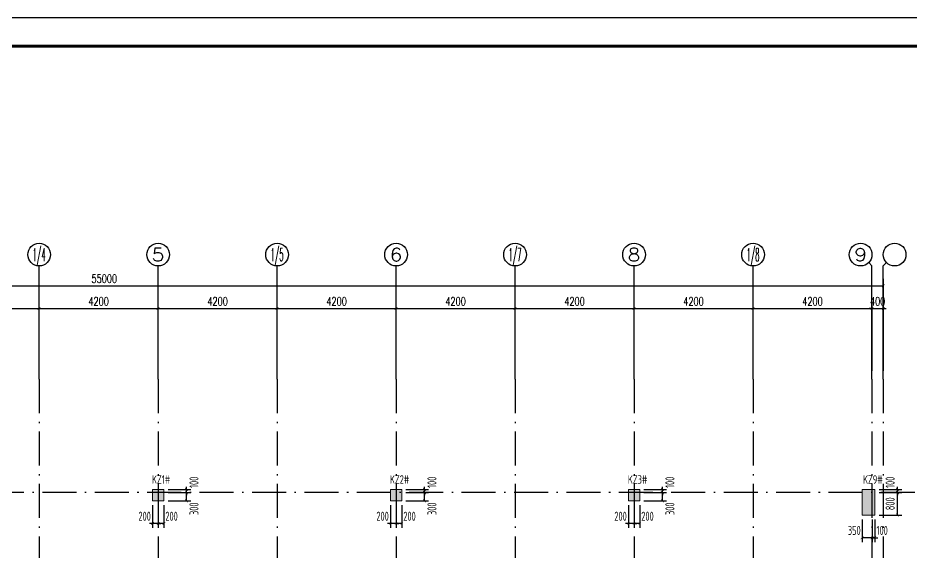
# Model space of a CAD drawing. Extents: x 169490 to 7584583, y -2399407 to 1374371.
# Drawn here: x 1527880 to 1559412, y 836321 to 855191 of the extents above; entities that cross this region are included whole.
import ezdxf
from ezdxf.enums import TextEntityAlignment as Align

# ---------------------------------------------------------------- set-up
doc = ezdxf.new("R2010")
doc.units = 0
doc.header["$LTSCALE"] = 100
doc.linetypes.add('D3轴线点划线', pattern=[18.5, 12, -3, 0.5, -3])
doc.layers.get('0').update_dxf_attribs({"linetype": 'CONTINUOUS'})
doc.layers.get('DEFPOINTS').update_dxf_attribs({"linetype": 'CONTINUOUS'})
for name, color, linetype in [('AXIS', 3, 'CONTINUOUS'), ('AXIS_TEXT', 4, 'CONTINUOUS'), ('C-AXIS(轴号)', 3, 'CONTINUOUS'), ('C-AXIS-T(字)', 7, 'CONTINUOUS'), ('C-DOTE', 8, 'D3轴线点划线'), ('S-COLU-DIM', 151, 'CONTINUOUS'), ('S-COLU-HATCH', 251, 'CONTINUOUS'), ('S-COLU-TEXT', 7, 'CONTINUOUS'), ('图框', 140, 'CONTINUOUS')]:
    doc.layers.add(name, color=color, linetype=linetype)
doc.layers.add('S-COLU-LINE1', color=6, linetype='CONTINUOUS', lineweight=18)
doc.layers.add('砼柱', color=2, linetype='CONTINUOUS', lineweight=35)
doc.styles.add('_TCH_AXIS', font='COMPLEX', dxfattribs={"bigfont": 'GBCBIG'})
doc.styles.add('_TCH_DIM_T3', font='SIMPLEX.shx', dxfattribs={"width": 0.705882, "bigfont": 'GBCBIG.shx'})
doc.styles.add('COMPLEX', font='COMPLEX')
doc.styles.add('TSSD_Dimension', font='Tssdeng.shx', dxfattribs={"width": 0.7, "bigfont": 'tssdchn.shx'})
doc.dimstyles.new('_TCH_ARCH&&100', dxfattribs={"dimtxt": 297.5, "dimasz": 100, "dimexe": 250, "dimexo": 300, "dimgap": 100, "dimtad": 1, "dimdec": 0, "dimzin": 0, "dimdsep": 46, "dimtxsty": '_TCH_DIM_T3', "dimblk": 'ARCHTICK', "dimcen": 0.09, "dimclrt": 7, "dimazin": 2, "dimtfac": 1, "dimtdec": 0, "dimtix": 1, "dimtmove": 2, "dimatfit": 3, "dimfxl": 1, "dimtolj": 1, "dimtzin": 0, "dimarcsym": 0})
doc.dimstyles.new('TSSD_100_100$0', dxfattribs={"dimtxt": 320, "dimasz": 100, "dimexe": 150, "dimexo": 150, "dimgap": 100, "dimtad": 1, "dimdec": 0, "dimzin": 0, "dimdsep": 46, "dimtxsty": 'TSSD_Dimension', "dimblk": 'ARCHTICK', "dimcen": 0, "dimclrt": 7, "dimadec": 1, "dimazin": 0, "dimtfac": 1, "dimtdec": 0, "dimtix": 1, "dimtmove": 2, "dimatfit": 3, "dimldrblk": '_TSDBK', "dimfxl": 1, "dimtolj": 1, "dimtzin": 0, "dimarcsym": 0})

# ---------------------------------------------------------------- blocks, each defined once
blk = doc.blocks.new('_ARCHTICK')
at = {"const_width": 0.15}
blk.add_lwpolyline([(-0.5, -0.5), (0.5, 0.5)], dxfattribs=at)
blk = doc.blocks.new('*D1842')
at = {"layer": 'AXIS', "color": 0, "lineweight": -2, "transparency": 16777216}
for p, q in [((1503431, 842729), (1503431, 845979)), ((1503431, 845729), (1558431, 845729)), ((1558431, 842729), (1558431, 845979))]:
    blk.add_line(p, q, dxfattribs=at)
at = {"layer": 'DEFPOINTS', "color": 0, "transparency": 16777216}
for p in [(1558431, 845729), (1503431, 842429), (1558431, 842429)]:
    blk.add_point(p, dxfattribs=at)
at = {"layer": 'AXIS', "color": 0, "lineweight": -2, "transparency": 16777216, "xscale": 100, "yscale": 100, "zscale": 100, "rotation": 180}
blk.add_blockref('_ARCHTICK', (1503431, 845729), dxfattribs=at)
at = {"layer": 'AXIS', "color": 0, "lineweight": -2, "transparency": 16777216, "xscale": 100, "yscale": 100, "zscale": 100}
blk.add_blockref('_ARCHTICK', (1558431, 845729), dxfattribs=at)
at = {"layer": 'AXIS', "color": 7, "transparency": 16777216, "insert": (1530931, 845978), "char_height": 297.5, "attachment_point": 5, "style": '_TCH_DIM_T3'}
blk.add_mtext('\\A1;55000', dxfattribs=at)
blk = doc.blocks.new('*D1843')
at = {"layer": 'AXIS', "color": 0, "lineweight": -2, "transparency": 16777216}
for p, q in [((1558031, 842729), (1558031, 845179)), ((1558431, 842729), (1558431, 845179)), ((1558031, 844929), (1557931, 844929)), ((1558031, 844929), (1558431, 844929)), ((1558431, 844929), (1558531, 844929))]:
    blk.add_line(p, q, dxfattribs=at)
at = {"layer": 'DEFPOINTS', "color": 0, "transparency": 16777216}
for p in [(1558431, 844929), (1558031, 842429), (1558431, 842429)]:
    blk.add_point(p, dxfattribs=at)
at = {"layer": 'AXIS', "color": 0, "lineweight": -2, "transparency": 16777216, "xscale": 100, "yscale": 100, "zscale": 100}
blk.add_blockref('_ARCHTICK', (1558031, 844929), dxfattribs=at)
at = {"layer": 'AXIS', "color": 0, "lineweight": -2, "transparency": 16777216, "xscale": 100, "yscale": 100, "zscale": 100, "rotation": 180}
blk.add_blockref('_ARCHTICK', (1558431, 844929), dxfattribs=at)
at = {"layer": 'AXIS', "color": 7, "transparency": 16777216, "insert": (1558231, 845178), "char_height": 297.5, "attachment_point": 5, "style": '_TCH_DIM_T3'}
blk.add_mtext('\\A1;400', dxfattribs=at)
blk = doc.blocks.new('*D1844')
at = {"layer": 'AXIS', "color": 0, "lineweight": -2, "transparency": 16777216}
for p, q in [((1553831, 842729), (1553831, 845179)), ((1558031, 842729), (1558031, 845179)), ((1553831, 844929), (1558031, 844929))]:
    blk.add_line(p, q, dxfattribs=at)
at = {"layer": 'DEFPOINTS', "color": 0, "transparency": 16777216}
for p in [(1558031, 844929), (1553831, 842429), (1558031, 842429)]:
    blk.add_point(p, dxfattribs=at)
at = {"layer": 'AXIS', "color": 0, "lineweight": -2, "transparency": 16777216, "xscale": 100, "yscale": 100, "zscale": 100, "rotation": 180}
blk.add_blockref('_ARCHTICK', (1553831, 844929), dxfattribs=at)
at = {"layer": 'AXIS', "color": 0, "lineweight": -2, "transparency": 16777216, "xscale": 100, "yscale": 100, "zscale": 100}
blk.add_blockref('_ARCHTICK', (1558031, 844929), dxfattribs=at)
at = {"layer": 'AXIS', "color": 7, "transparency": 16777216, "insert": (1555931, 845178), "char_height": 297.5, "attachment_point": 5, "style": '_TCH_DIM_T3'}
blk.add_mtext('\\A1;4200', dxfattribs=at)
blk = doc.blocks.new('*D1845')
at = {"layer": 'AXIS', "color": 0, "lineweight": -2, "transparency": 16777216}
for p, q in [((1549631, 842729), (1549631, 845179)), ((1553831, 842729), (1553831, 845179)), ((1549631, 844929), (1553831, 844929))]:
    blk.add_line(p, q, dxfattribs=at)
at = {"layer": 'DEFPOINTS', "color": 0, "transparency": 16777216}
for p in [(1553831, 844929), (1549631, 842429), (1553831, 842429)]:
    blk.add_point(p, dxfattribs=at)
at = {"layer": 'AXIS', "color": 0, "lineweight": -2, "transparency": 16777216, "xscale": 100, "yscale": 100, "zscale": 100, "rotation": 180}
blk.add_blockref('_ARCHTICK', (1549631, 844929), dxfattribs=at)
at = {"layer": 'AXIS', "color": 0, "lineweight": -2, "transparency": 16777216, "xscale": 100, "yscale": 100, "zscale": 100}
blk.add_blockref('_ARCHTICK', (1553831, 844929), dxfattribs=at)
at = {"layer": 'AXIS', "color": 7, "transparency": 16777216, "insert": (1551731, 845178), "char_height": 297.5, "attachment_point": 5, "style": '_TCH_DIM_T3'}
blk.add_mtext('\\A1;4200', dxfattribs=at)
blk = doc.blocks.new('*D1846')
at = {"layer": 'AXIS', "color": 0, "lineweight": -2, "transparency": 16777216}
for p, q in [((1545431, 842729), (1545431, 845179)), ((1549631, 842729), (1549631, 845179)), ((1545431, 844929), (1549631, 844929))]:
    blk.add_line(p, q, dxfattribs=at)
at = {"layer": 'DEFPOINTS', "color": 0, "transparency": 16777216}
for p in [(1549631, 844929), (1545431, 842429), (1549631, 842429)]:
    blk.add_point(p, dxfattribs=at)
at = {"layer": 'AXIS', "color": 0, "lineweight": -2, "transparency": 16777216, "xscale": 100, "yscale": 100, "zscale": 100, "rotation": 180}
blk.add_blockref('_ARCHTICK', (1545431, 844929), dxfattribs=at)
at = {"layer": 'AXIS', "color": 0, "lineweight": -2, "transparency": 16777216, "xscale": 100, "yscale": 100, "zscale": 100}
blk.add_blockref('_ARCHTICK', (1549631, 844929), dxfattribs=at)
at = {"layer": 'AXIS', "color": 7, "transparency": 16777216, "insert": (1547531, 845178), "char_height": 297.5, "attachment_point": 5, "style": '_TCH_DIM_T3'}
blk.add_mtext('\\A1;4200', dxfattribs=at)
blk = doc.blocks.new('*D1847')
at = {"layer": 'AXIS', "color": 0, "lineweight": -2, "transparency": 16777216}
for p, q in [((1541231, 842729), (1541231, 845179)), ((1545431, 842729), (1545431, 845179)), ((1541231, 844929), (1545431, 844929))]:
    blk.add_line(p, q, dxfattribs=at)
at = {"layer": 'DEFPOINTS', "color": 0, "transparency": 16777216}
for p in [(1545431, 844929), (1541231, 842429), (1545431, 842429)]:
    blk.add_point(p, dxfattribs=at)
at = {"layer": 'AXIS', "color": 0, "lineweight": -2, "transparency": 16777216, "xscale": 100, "yscale": 100, "zscale": 100, "rotation": 180}
blk.add_blockref('_ARCHTICK', (1541231, 844929), dxfattribs=at)
at = {"layer": 'AXIS', "color": 0, "lineweight": -2, "transparency": 16777216, "xscale": 100, "yscale": 100, "zscale": 100}
blk.add_blockref('_ARCHTICK', (1545431, 844929), dxfattribs=at)
at = {"layer": 'AXIS', "color": 7, "transparency": 16777216, "insert": (1543331, 845178), "char_height": 297.5, "attachment_point": 5, "style": '_TCH_DIM_T3'}
blk.add_mtext('\\A1;4200', dxfattribs=at)
blk = doc.blocks.new('*D1848')
at = {"layer": 'AXIS', "color": 0, "lineweight": -2, "transparency": 16777216}
for p, q in [((1537031, 842729), (1537031, 845179)), ((1541231, 842729), (1541231, 845179)), ((1537031, 844929), (1541231, 844929))]:
    blk.add_line(p, q, dxfattribs=at)
at = {"layer": 'DEFPOINTS', "color": 0, "transparency": 16777216}
for p in [(1541231, 844929), (1537031, 842429), (1541231, 842429)]:
    blk.add_point(p, dxfattribs=at)
at = {"layer": 'AXIS', "color": 0, "lineweight": -2, "transparency": 16777216, "xscale": 100, "yscale": 100, "zscale": 100, "rotation": 180}
blk.add_blockref('_ARCHTICK', (1537031, 844929), dxfattribs=at)
at = {"layer": 'AXIS', "color": 0, "lineweight": -2, "transparency": 16777216, "xscale": 100, "yscale": 100, "zscale": 100}
blk.add_blockref('_ARCHTICK', (1541231, 844929), dxfattribs=at)
at = {"layer": 'AXIS', "color": 7, "transparency": 16777216, "insert": (1539131, 845178), "char_height": 297.5, "attachment_point": 5, "style": '_TCH_DIM_T3'}
blk.add_mtext('\\A1;4200', dxfattribs=at)
blk = doc.blocks.new('*D1849')
at = {"layer": 'AXIS', "color": 0, "lineweight": -2, "transparency": 16777216}
for p, q in [((1532831, 842729), (1532831, 845179)), ((1537031, 842729), (1537031, 845179)), ((1532831, 844929), (1537031, 844929))]:
    blk.add_line(p, q, dxfattribs=at)
at = {"layer": 'DEFPOINTS', "color": 0, "transparency": 16777216}
for p in [(1537031, 844929), (1532831, 842429), (1537031, 842429)]:
    blk.add_point(p, dxfattribs=at)
at = {"layer": 'AXIS', "color": 0, "lineweight": -2, "transparency": 16777216, "xscale": 100, "yscale": 100, "zscale": 100, "rotation": 180}
blk.add_blockref('_ARCHTICK', (1532831, 844929), dxfattribs=at)
at = {"layer": 'AXIS', "color": 0, "lineweight": -2, "transparency": 16777216, "xscale": 100, "yscale": 100, "zscale": 100}
blk.add_blockref('_ARCHTICK', (1537031, 844929), dxfattribs=at)
at = {"layer": 'AXIS', "color": 7, "transparency": 16777216, "insert": (1534931, 845178), "char_height": 297.5, "attachment_point": 5, "style": '_TCH_DIM_T3'}
blk.add_mtext('\\A1;4200', dxfattribs=at)
blk = doc.blocks.new('*D1850')
at = {"layer": 'AXIS', "color": 0, "lineweight": -2, "transparency": 16777216}
for p, q in [((1528631, 842729), (1528631, 845179)), ((1532831, 842729), (1532831, 845179)), ((1528631, 844929), (1532831, 844929))]:
    blk.add_line(p, q, dxfattribs=at)
at = {"layer": 'DEFPOINTS', "color": 0, "transparency": 16777216}
for p in [(1532831, 844929), (1528631, 842429), (1532831, 842429)]:
    blk.add_point(p, dxfattribs=at)
at = {"layer": 'AXIS', "color": 0, "lineweight": -2, "transparency": 16777216, "xscale": 100, "yscale": 100, "zscale": 100, "rotation": 180}
blk.add_blockref('_ARCHTICK', (1528631, 844929), dxfattribs=at)
at = {"layer": 'AXIS', "color": 0, "lineweight": -2, "transparency": 16777216, "xscale": 100, "yscale": 100, "zscale": 100}
blk.add_blockref('_ARCHTICK', (1532831, 844929), dxfattribs=at)
at = {"layer": 'AXIS', "color": 7, "transparency": 16777216, "insert": (1530731, 845178), "char_height": 297.5, "attachment_point": 5, "style": '_TCH_DIM_T3'}
blk.add_mtext('\\A1;4200', dxfattribs=at)
blk = doc.blocks.new('*D1851')
at = {"layer": 'AXIS', "color": 0, "lineweight": -2, "transparency": 16777216}
for p, q in [((1524431, 842729), (1524431, 845179)), ((1528631, 842729), (1528631, 845179)), ((1524431, 844929), (1528631, 844929))]:
    blk.add_line(p, q, dxfattribs=at)
at = {"layer": 'DEFPOINTS', "color": 0, "transparency": 16777216}
for p in [(1528631, 844929), (1524431, 842429), (1528631, 842429)]:
    blk.add_point(p, dxfattribs=at)
at = {"layer": 'AXIS', "color": 0, "lineweight": -2, "transparency": 16777216, "xscale": 100, "yscale": 100, "zscale": 100, "rotation": 180}
blk.add_blockref('_ARCHTICK', (1524431, 844929), dxfattribs=at)
at = {"layer": 'AXIS', "color": 0, "lineweight": -2, "transparency": 16777216, "xscale": 100, "yscale": 100, "zscale": 100}
blk.add_blockref('_ARCHTICK', (1528631, 844929), dxfattribs=at)
at = {"layer": 'AXIS', "color": 7, "transparency": 16777216, "insert": (1526531, 845178), "char_height": 297.5, "attachment_point": 5, "style": '_TCH_DIM_T3'}
blk.add_mtext('\\A1;4200', dxfattribs=at)
blk = doc.blocks.new('_AXISO')
blk.add_circle((0, 0), 0.5)
at = {"layer": 'AXIS_TEXT', "style": 'COMPLEX', "width": 1.041667}
blk.add_attdef('A', text='', height=0.56, dxfattribs=at).set_placement((-0.25, -0.28), (0.25, -0.28), align=Align.FIT)
blk = doc.blocks.new('*D1940')
at = {"layer": 'DEFPOINTS', "color": 0, "ltscale": 10, "transparency": 16777216}
for p in [(1558031, 837629), (1558131, 837629), (1558031, 836829)]:
    blk.add_point(p, dxfattribs=at)
at = {"layer": 'S-COLU-DIM', "color": 0, "lineweight": -2, "ltscale": 10, "transparency": 16777216}
for p, q in [((1558031, 837479), (1558031, 836679)), ((1558131, 837479), (1558131, 836679)), ((1558031, 836829), (1557931, 836829)), ((1558131, 836829), (1558031, 836829)), ((1558131, 836829), (1558231, 836829))]:
    blk.add_line(p, q, dxfattribs=at)
at = {"layer": 'S-COLU-DIM', "color": 0, "lineweight": -2, "ltscale": 10, "transparency": 16777216, "xscale": 100, "yscale": 100, "zscale": 100}
blk.add_blockref('_ARCHTICK', (1558031, 836829), dxfattribs=at)
at = {"layer": 'S-COLU-DIM', "color": 0, "lineweight": -2, "ltscale": 10, "transparency": 16777216, "xscale": 100, "yscale": 100, "zscale": 100, "rotation": 180}
blk.add_blockref('_ARCHTICK', (1558131, 836829), dxfattribs=at)
at = {"layer": 'S-COLU-DIM', "color": 7, "ltscale": 10, "transparency": 16777216, "insert": (1558389, 837089), "char_height": 320, "attachment_point": 5, "style": 'TSSD_Dimension'}
blk.add_mtext('\\A1;100', dxfattribs=at)
blk = doc.blocks.new('_TSDBK')
blk.add_line((-1, 0), (0, 0))
at = {"const_width": 0.5}
blk.add_lwpolyline([(-0.7, -0.7), (0.7, 0.7)], dxfattribs=at)
blk = doc.blocks.new('*D1941')
at = {"layer": 'DEFPOINTS', "color": 0, "ltscale": 10, "transparency": 16777216}
for p in [(1557681, 837629), (1558031, 837629), (1557681, 836829)]:
    blk.add_point(p, dxfattribs=at)
at = {"layer": 'S-COLU-DIM', "color": 0, "lineweight": -2, "ltscale": 10, "transparency": 16777216}
for p, q in [((1557681, 837479), (1557681, 836679)), ((1558031, 837479), (1558031, 836679)), ((1558031, 836829), (1557681, 836829))]:
    blk.add_line(p, q, dxfattribs=at)
at = {"layer": 'S-COLU-DIM', "color": 0, "lineweight": -2, "ltscale": 10, "transparency": 16777216, "xscale": 100, "yscale": 100, "zscale": 100, "rotation": 180}
blk.add_blockref('_ARCHTICK', (1557681, 836829), dxfattribs=at)
at = {"layer": 'S-COLU-DIM', "color": 0, "lineweight": -2, "ltscale": 10, "transparency": 16777216, "xscale": 100, "yscale": 100, "zscale": 100}
blk.add_blockref('_ARCHTICK', (1558031, 836829), dxfattribs=at)
at = {"layer": 'S-COLU-DIM', "color": 7, "ltscale": 10, "transparency": 16777216, "insert": (1557405, 837089), "char_height": 320, "attachment_point": 5, "style": 'TSSD_Dimension'}
blk.add_mtext('\\A1;350', dxfattribs=at)
blk = doc.blocks.new('*D1943')
at = {"layer": 'DEFPOINTS', "color": 0, "ltscale": 10, "transparency": 16777216}
for p in [(1558131, 838529), (1558931, 838529), (1558131, 838429)]:
    blk.add_point(p, dxfattribs=at)
at = {"layer": 'S-COLU-DIM', "color": 0, "lineweight": -2, "ltscale": 10, "transparency": 16777216}
for p, q in [((1558281, 838529), (1559081, 838529)), ((1558931, 838529), (1558931, 838629)), ((1558931, 838429), (1558931, 838529)), ((1558281, 838429), (1559081, 838429)), ((1558931, 838429), (1558931, 838329))]:
    blk.add_line(p, q, dxfattribs=at)
at = {"layer": 'S-COLU-DIM', "color": 0, "lineweight": -2, "ltscale": 10, "transparency": 16777216, "xscale": 100, "yscale": 100, "zscale": 100}
for p, rotation in [((1558931, 838529), 270), ((1558931, 838429), 90)]:
    blk.add_blockref('_ARCHTICK', p, dxfattribs=dict(at, rotation=rotation))
at = {"layer": 'S-COLU-DIM', "color": 7, "ltscale": 10, "transparency": 16777216, "insert": (1558671, 838787), "char_height": 320, "attachment_point": 5, "rotation": 90, "style": 'TSSD_Dimension'}
blk.add_mtext('\\A1;100', dxfattribs=at)
blk = doc.blocks.new('*D1944')
at = {"layer": 'DEFPOINTS', "color": 0, "ltscale": 10, "transparency": 16777216}
for p in [(1549631, 838129), (1549831, 838129), (1549631, 837329)]:
    blk.add_point(p, dxfattribs=at)
at = {"layer": 'S-COLU-DIM', "color": 0, "lineweight": -2, "ltscale": 10, "transparency": 16777216}
for p, q in [((1549631, 837979), (1549631, 837179)), ((1549831, 837979), (1549831, 837179)), ((1549831, 837329), (1549631, 837329))]:
    blk.add_line(p, q, dxfattribs=at)
at = {"layer": 'S-COLU-DIM', "color": 0, "lineweight": -2, "ltscale": 10, "transparency": 16777216, "xscale": 100, "yscale": 100, "zscale": 100, "rotation": 180}
blk.add_blockref('_ARCHTICK', (1549631, 837329), dxfattribs=at)
at = {"layer": 'S-COLU-DIM', "color": 0, "lineweight": -2, "ltscale": 10, "transparency": 16777216, "xscale": 100, "yscale": 100, "zscale": 100}
blk.add_blockref('_ARCHTICK', (1549831, 837329), dxfattribs=at)
at = {"layer": 'S-COLU-DIM', "color": 7, "ltscale": 10, "transparency": 16777216, "insert": (1550106, 837589), "char_height": 320, "attachment_point": 5, "style": 'TSSD_Dimension'}
blk.add_mtext('\\A1;200', dxfattribs=at)
blk = doc.blocks.new('*D1945')
at = {"layer": 'DEFPOINTS', "color": 0, "ltscale": 10, "transparency": 16777216}
for p in [(1549431, 838129), (1549631, 838129), (1549431, 837329)]:
    blk.add_point(p, dxfattribs=at)
at = {"layer": 'S-COLU-DIM', "color": 0, "lineweight": -2, "ltscale": 10, "transparency": 16777216}
for p, q in [((1549431, 837979), (1549431, 837179)), ((1549631, 837979), (1549631, 837179)), ((1549431, 837329), (1549331, 837329)), ((1549631, 837329), (1549431, 837329)), ((1549631, 837329), (1549731, 837329))]:
    blk.add_line(p, q, dxfattribs=at)
at = {"layer": 'S-COLU-DIM', "color": 0, "lineweight": -2, "ltscale": 10, "transparency": 16777216, "xscale": 100, "yscale": 100, "zscale": 100}
blk.add_blockref('_ARCHTICK', (1549431, 837329), dxfattribs=at)
at = {"layer": 'S-COLU-DIM', "color": 0, "lineweight": -2, "ltscale": 10, "transparency": 16777216, "xscale": 100, "yscale": 100, "zscale": 100, "rotation": 180}
blk.add_blockref('_ARCHTICK', (1549631, 837329), dxfattribs=at)
at = {"layer": 'S-COLU-DIM', "color": 7, "ltscale": 10, "transparency": 16777216, "insert": (1549155, 837589), "char_height": 320, "attachment_point": 5, "style": 'TSSD_Dimension'}
blk.add_mtext('\\A1;200', dxfattribs=at)
blk = doc.blocks.new('*D1946')
at = {"layer": 'DEFPOINTS', "color": 0, "ltscale": 10, "transparency": 16777216}
for p in [(1549831, 838429), (1550631, 838429), (1549831, 838129)]:
    blk.add_point(p, dxfattribs=at)
at = {"layer": 'S-COLU-DIM', "color": 0, "lineweight": -2, "ltscale": 10, "transparency": 16777216}
for p, q in [((1549981, 838429), (1550781, 838429)), ((1550631, 838129), (1550631, 838429)), ((1549981, 838129), (1550781, 838129))]:
    blk.add_line(p, q, dxfattribs=at)
at = {"layer": 'S-COLU-DIM', "color": 0, "lineweight": -2, "ltscale": 10, "transparency": 16777216, "xscale": 100, "yscale": 100, "zscale": 100}
for p, rotation in [((1550631, 838429), 90), ((1550631, 838129), 270)]:
    blk.add_blockref('_ARCHTICK', p, dxfattribs=dict(at, rotation=rotation))
at = {"layer": 'S-COLU-DIM', "color": 7, "ltscale": 10, "transparency": 16777216, "insert": (1550897, 837854), "char_height": 320, "attachment_point": 5, "rotation": 90, "style": 'TSSD_Dimension'}
blk.add_mtext('\\A1;300', dxfattribs=at)
blk = doc.blocks.new('*D1947')
at = {"layer": 'DEFPOINTS', "color": 0, "ltscale": 10, "transparency": 16777216}
for p in [(1549831, 838529), (1550631, 838529), (1549831, 838429)]:
    blk.add_point(p, dxfattribs=at)
at = {"layer": 'S-COLU-DIM', "color": 0, "lineweight": -2, "ltscale": 10, "transparency": 16777216}
for p, q in [((1549981, 838529), (1550781, 838529)), ((1550631, 838529), (1550631, 838629)), ((1550631, 838429), (1550631, 838529)), ((1549981, 838429), (1550781, 838429)), ((1550631, 838429), (1550631, 838329))]:
    blk.add_line(p, q, dxfattribs=at)
at = {"layer": 'S-COLU-DIM', "color": 0, "lineweight": -2, "ltscale": 10, "transparency": 16777216, "xscale": 100, "yscale": 100, "zscale": 100}
for p, rotation in [((1550631, 838529), 270), ((1550631, 838429), 90)]:
    blk.add_blockref('_ARCHTICK', p, dxfattribs=dict(at, rotation=rotation))
at = {"layer": 'S-COLU-DIM', "color": 7, "ltscale": 10, "transparency": 16777216, "insert": (1550897, 838787), "char_height": 320, "attachment_point": 5, "rotation": 90, "style": 'TSSD_Dimension'}
blk.add_mtext('\\A1;100', dxfattribs=at)
blk = doc.blocks.new('*D1948')
at = {"layer": 'DEFPOINTS', "color": 0, "ltscale": 10, "transparency": 16777216}
for p in [(1541231, 838129), (1541431, 838129), (1541231, 837329)]:
    blk.add_point(p, dxfattribs=at)
at = {"layer": 'S-COLU-DIM', "color": 0, "lineweight": -2, "ltscale": 10, "transparency": 16777216}
for p, q in [((1541231, 837979), (1541231, 837179)), ((1541431, 837979), (1541431, 837179)), ((1541431, 837329), (1541231, 837329))]:
    blk.add_line(p, q, dxfattribs=at)
at = {"layer": 'S-COLU-DIM', "color": 0, "lineweight": -2, "ltscale": 10, "transparency": 16777216, "xscale": 100, "yscale": 100, "zscale": 100, "rotation": 180}
blk.add_blockref('_ARCHTICK', (1541231, 837329), dxfattribs=at)
at = {"layer": 'S-COLU-DIM', "color": 0, "lineweight": -2, "ltscale": 10, "transparency": 16777216, "xscale": 100, "yscale": 100, "zscale": 100}
blk.add_blockref('_ARCHTICK', (1541431, 837329), dxfattribs=at)
at = {"layer": 'S-COLU-DIM', "color": 7, "ltscale": 10, "transparency": 16777216, "insert": (1541706, 837589), "char_height": 320, "attachment_point": 5, "style": 'TSSD_Dimension'}
blk.add_mtext('\\A1;200', dxfattribs=at)
blk = doc.blocks.new('*D1949')
at = {"layer": 'DEFPOINTS', "color": 0, "ltscale": 10, "transparency": 16777216}
for p in [(1541031, 838129), (1541231, 838129), (1541031, 837329)]:
    blk.add_point(p, dxfattribs=at)
at = {"layer": 'S-COLU-DIM', "color": 0, "lineweight": -2, "ltscale": 10, "transparency": 16777216}
for p, q in [((1541031, 837979), (1541031, 837179)), ((1541231, 837979), (1541231, 837179)), ((1541031, 837329), (1540931, 837329)), ((1541231, 837329), (1541031, 837329)), ((1541231, 837329), (1541331, 837329))]:
    blk.add_line(p, q, dxfattribs=at)
at = {"layer": 'S-COLU-DIM', "color": 0, "lineweight": -2, "ltscale": 10, "transparency": 16777216, "xscale": 100, "yscale": 100, "zscale": 100}
blk.add_blockref('_ARCHTICK', (1541031, 837329), dxfattribs=at)
at = {"layer": 'S-COLU-DIM', "color": 0, "lineweight": -2, "ltscale": 10, "transparency": 16777216, "xscale": 100, "yscale": 100, "zscale": 100, "rotation": 180}
blk.add_blockref('_ARCHTICK', (1541231, 837329), dxfattribs=at)
at = {"layer": 'S-COLU-DIM', "color": 7, "ltscale": 10, "transparency": 16777216, "insert": (1540755, 837589), "char_height": 320, "attachment_point": 5, "style": 'TSSD_Dimension'}
blk.add_mtext('\\A1;200', dxfattribs=at)
blk = doc.blocks.new('*D1950')
at = {"layer": 'DEFPOINTS', "color": 0, "ltscale": 10, "transparency": 16777216}
for p in [(1541431, 838429), (1542231, 838429), (1541431, 838129)]:
    blk.add_point(p, dxfattribs=at)
at = {"layer": 'S-COLU-DIM', "color": 0, "lineweight": -2, "ltscale": 10, "transparency": 16777216}
for p, q in [((1541581, 838429), (1542381, 838429)), ((1542231, 838129), (1542231, 838429)), ((1541581, 838129), (1542381, 838129))]:
    blk.add_line(p, q, dxfattribs=at)
at = {"layer": 'S-COLU-DIM', "color": 0, "lineweight": -2, "ltscale": 10, "transparency": 16777216, "xscale": 100, "yscale": 100, "zscale": 100}
for p, rotation in [((1542231, 838429), 90), ((1542231, 838129), 270)]:
    blk.add_blockref('_ARCHTICK', p, dxfattribs=dict(at, rotation=rotation))
at = {"layer": 'S-COLU-DIM', "color": 7, "ltscale": 10, "transparency": 16777216, "insert": (1542497, 837854), "char_height": 320, "attachment_point": 5, "rotation": 90, "style": 'TSSD_Dimension'}
blk.add_mtext('\\A1;300', dxfattribs=at)
blk = doc.blocks.new('*D1951')
at = {"layer": 'DEFPOINTS', "color": 0, "ltscale": 10, "transparency": 16777216}
for p in [(1541431, 838529), (1542231, 838529), (1541431, 838429)]:
    blk.add_point(p, dxfattribs=at)
at = {"layer": 'S-COLU-DIM', "color": 0, "lineweight": -2, "ltscale": 10, "transparency": 16777216}
for p, q in [((1541581, 838529), (1542381, 838529)), ((1542231, 838529), (1542231, 838629)), ((1542231, 838429), (1542231, 838529)), ((1541581, 838429), (1542381, 838429)), ((1542231, 838429), (1542231, 838329))]:
    blk.add_line(p, q, dxfattribs=at)
at = {"layer": 'S-COLU-DIM', "color": 0, "lineweight": -2, "ltscale": 10, "transparency": 16777216, "xscale": 100, "yscale": 100, "zscale": 100}
for p, rotation in [((1542231, 838529), 270), ((1542231, 838429), 90)]:
    blk.add_blockref('_ARCHTICK', p, dxfattribs=dict(at, rotation=rotation))
at = {"layer": 'S-COLU-DIM', "color": 7, "ltscale": 10, "transparency": 16777216, "insert": (1542497, 838787), "char_height": 320, "attachment_point": 5, "rotation": 90, "style": 'TSSD_Dimension'}
blk.add_mtext('\\A1;100', dxfattribs=at)
blk = doc.blocks.new('*D1952')
at = {"layer": 'DEFPOINTS', "color": 0, "ltscale": 10, "transparency": 16777216}
for p in [(1532831, 838129), (1533031, 838129), (1532831, 837329)]:
    blk.add_point(p, dxfattribs=at)
at = {"layer": 'S-COLU-DIM', "color": 0, "lineweight": -2, "ltscale": 10, "transparency": 16777216}
for p, q in [((1532831, 837979), (1532831, 837179)), ((1533031, 837979), (1533031, 837179)), ((1533031, 837329), (1532831, 837329))]:
    blk.add_line(p, q, dxfattribs=at)
at = {"layer": 'S-COLU-DIM', "color": 0, "lineweight": -2, "ltscale": 10, "transparency": 16777216, "xscale": 100, "yscale": 100, "zscale": 100, "rotation": 180}
blk.add_blockref('_ARCHTICK', (1532831, 837329), dxfattribs=at)
at = {"layer": 'S-COLU-DIM', "color": 0, "lineweight": -2, "ltscale": 10, "transparency": 16777216, "xscale": 100, "yscale": 100, "zscale": 100}
blk.add_blockref('_ARCHTICK', (1533031, 837329), dxfattribs=at)
at = {"layer": 'S-COLU-DIM', "color": 7, "ltscale": 10, "transparency": 16777216, "insert": (1533306, 837589), "char_height": 320, "attachment_point": 5, "style": 'TSSD_Dimension'}
blk.add_mtext('\\A1;200', dxfattribs=at)
blk = doc.blocks.new('*D1953')
at = {"layer": 'DEFPOINTS', "color": 0, "ltscale": 10, "transparency": 16777216}
for p in [(1532631, 838129), (1532831, 838129), (1532631, 837329)]:
    blk.add_point(p, dxfattribs=at)
at = {"layer": 'S-COLU-DIM', "color": 0, "lineweight": -2, "ltscale": 10, "transparency": 16777216}
for p, q in [((1532631, 837979), (1532631, 837179)), ((1532831, 837979), (1532831, 837179)), ((1532631, 837329), (1532531, 837329)), ((1532831, 837329), (1532631, 837329)), ((1532831, 837329), (1532931, 837329))]:
    blk.add_line(p, q, dxfattribs=at)
at = {"layer": 'S-COLU-DIM', "color": 0, "lineweight": -2, "ltscale": 10, "transparency": 16777216, "xscale": 100, "yscale": 100, "zscale": 100}
blk.add_blockref('_ARCHTICK', (1532631, 837329), dxfattribs=at)
at = {"layer": 'S-COLU-DIM', "color": 0, "lineweight": -2, "ltscale": 10, "transparency": 16777216, "xscale": 100, "yscale": 100, "zscale": 100, "rotation": 180}
blk.add_blockref('_ARCHTICK', (1532831, 837329), dxfattribs=at)
at = {"layer": 'S-COLU-DIM', "color": 7, "ltscale": 10, "transparency": 16777216, "insert": (1532355, 837589), "char_height": 320, "attachment_point": 5, "style": 'TSSD_Dimension'}
blk.add_mtext('\\A1;200', dxfattribs=at)
blk = doc.blocks.new('*D1954')
at = {"layer": 'DEFPOINTS', "color": 0, "ltscale": 10, "transparency": 16777216}
for p in [(1533031, 838429), (1533831, 838429), (1533031, 838129)]:
    blk.add_point(p, dxfattribs=at)
at = {"layer": 'S-COLU-DIM', "color": 0, "lineweight": -2, "ltscale": 10, "transparency": 16777216}
for p, q in [((1533181, 838429), (1533981, 838429)), ((1533831, 838129), (1533831, 838429)), ((1533181, 838129), (1533981, 838129))]:
    blk.add_line(p, q, dxfattribs=at)
at = {"layer": 'S-COLU-DIM', "color": 0, "lineweight": -2, "ltscale": 10, "transparency": 16777216, "xscale": 100, "yscale": 100, "zscale": 100}
for p, rotation in [((1533831, 838429), 90), ((1533831, 838129), 270)]:
    blk.add_blockref('_ARCHTICK', p, dxfattribs=dict(at, rotation=rotation))
at = {"layer": 'S-COLU-DIM', "color": 7, "ltscale": 10, "transparency": 16777216, "insert": (1534097, 837854), "char_height": 320, "attachment_point": 5, "rotation": 90, "style": 'TSSD_Dimension'}
blk.add_mtext('\\A1;300', dxfattribs=at)
blk = doc.blocks.new('*D1955')
at = {"layer": 'DEFPOINTS', "color": 0, "ltscale": 10, "transparency": 16777216}
for p in [(1533031, 838529), (1533831, 838529), (1533031, 838429)]:
    blk.add_point(p, dxfattribs=at)
at = {"layer": 'S-COLU-DIM', "color": 0, "lineweight": -2, "ltscale": 10, "transparency": 16777216}
for p, q in [((1533181, 838529), (1533981, 838529)), ((1533831, 838529), (1533831, 838629)), ((1533831, 838429), (1533831, 838529)), ((1533181, 838429), (1533981, 838429)), ((1533831, 838429), (1533831, 838329))]:
    blk.add_line(p, q, dxfattribs=at)
at = {"layer": 'S-COLU-DIM', "color": 0, "lineweight": -2, "ltscale": 10, "transparency": 16777216, "xscale": 100, "yscale": 100, "zscale": 100}
for p, rotation in [((1533831, 838529), 270), ((1533831, 838429), 90)]:
    blk.add_blockref('_ARCHTICK', p, dxfattribs=dict(at, rotation=rotation))
at = {"layer": 'S-COLU-DIM', "color": 7, "ltscale": 10, "transparency": 16777216, "insert": (1534097, 838787), "char_height": 320, "attachment_point": 5, "rotation": 90, "style": 'TSSD_Dimension'}
blk.add_mtext('\\A1;100', dxfattribs=at)
blk = doc.blocks.new('*D9223')
at = {"layer": 'DEFPOINTS', "color": 0, "ltscale": 10, "transparency": 16777216}
for p in [(1558131, 838429), (1558931, 838429), (1558131, 837629)]:
    blk.add_point(p, dxfattribs=at)
at = {"layer": 'S-COLU-DIM', "color": 0, "lineweight": -2, "ltscale": 10, "transparency": 16777216}
for p, q in [((1558281, 838429), (1559081, 838429)), ((1558931, 837629), (1558931, 838429)), ((1558281, 837629), (1559081, 837629))]:
    blk.add_line(p, q, dxfattribs=at)
at = {"layer": 'S-COLU-DIM', "color": 0, "lineweight": -2, "ltscale": 10, "transparency": 16777216, "xscale": 100, "yscale": 100, "zscale": 100}
for p, rotation in [((1558931, 838429), 90), ((1558931, 837629), 270)]:
    blk.add_blockref('_ARCHTICK', p, dxfattribs=dict(at, rotation=rotation))
at = {"layer": 'S-COLU-DIM', "color": 7, "ltscale": 10, "transparency": 16777216, "insert": (1558671, 838029), "char_height": 320, "attachment_point": 5, "rotation": 90, "style": 'TSSD_Dimension'}
blk.add_mtext('\\A1;800', dxfattribs=at)

msp = doc.modelspace()

# ---------------------------------------------------------------- hatches: boundary and pattern name
at = {"layer": 'S-COLU-HATCH', "ltscale": 10}
h = msp.add_hatch(color=256, dxfattribs=at)
h.dxf.hatch_style = 1
h.paths.add_polyline_path([(1533030.7, 838528.9), (1532630.7, 838528.9), (1532630.7, 838128.9), (1533030.7, 838128.9)])
h = msp.add_hatch(color=256, dxfattribs=at)
h.dxf.hatch_style = 1
h.paths.add_polyline_path([(1541430.7, 838528.9), (1541030.7, 838528.9), (1541030.7, 838128.9), (1541430.7, 838128.9)])
h = msp.add_hatch(color=256, dxfattribs=at)
h.dxf.hatch_style = 1
h.paths.add_polyline_path([(1549830.7, 838528.9), (1549430.7, 838528.9), (1549430.7, 838128.9), (1549830.7, 838128.9)])
h = msp.add_hatch(color=256, dxfattribs=at)
h.dxf.hatch_style = 1
h.paths.add_polyline_path([(1558130.7, 838528.9), (1557680.7, 838528.9), (1557680.7, 837628.9), (1558130.7, 837628.9)])

# ---------------------------------------------------------------- linework, layer by layer
at = {"layer": 'C-AXIS(轴号)'}
for p, q in [((1528630.7, 842428.9), (1528630.7, 846428.9)), ((1532830.7, 842428.9), (1532830.7, 846428.9)), ((1537030.7, 842428.9), (1537030.7, 846428.9)), ((1541230.7, 842428.9), (1541230.7, 846428.9)), ((1545430.7, 842428.9), (1545430.7, 846428.9)), ((1549630.7, 842428.9), (1549630.7, 846428.9)), ((1553830.7, 842428.9), (1553830.7, 846428.9)), ((1557913.5, 846546), (1558030.7, 846428.9)), ((1558030.7, 842428.9), (1558030.7, 846428.9)), ((1558547.8, 846546), (1558430.7, 846428.9)), ((1558430.7, 842428.9), (1558430.7, 846428.9))]:
    msp.add_line(p, q, dxfattribs=at)
at = {"layer": 'C-DOTE'}
for p, q in [((1528630.7, 842428.9), (1528630.7, 816228.9)), ((1532830.7, 842428.9), (1532830.7, 816228.9)), ((1537030.7, 842428.9), (1537030.7, 827428.9)), ((1541230.7, 842428.9), (1541230.7, 827428.9)), ((1545430.7, 842428.9), (1545430.7, 830028.9)), ((1549630.7, 842428.9), (1549630.7, 816228.9)), ((1549630.7, 842428.9), (1549630.7, 827428.9)), ((1553830.7, 842428.9), (1553830.7, 830028.9)), ((1558030.7, 842428.9), (1558030.7, 816228.9)), ((1558430.7, 842428.9), (1558430.7, 816228.9)), ((1559546, 838428.9), (1501130.7, 838428.9))]:
    msp.add_line(p, q, dxfattribs=at)
at = {"layer": 'S-COLU-LINE1'}
for points in [[(1533030.7, 838528.9), (1532630.7, 838528.9), (1532630.7, 838128.9), (1533030.7, 838128.9)], [(1541430.7, 838528.9), (1541030.7, 838528.9), (1541030.7, 838128.9), (1541430.7, 838128.9)], [(1549830.7, 838528.9), (1549430.7, 838528.9), (1549430.7, 838128.9), (1549830.7, 838128.9)], [(1558130.7, 838528.9), (1557680.7, 838528.9), (1557680.7, 837628.9), (1558130.7, 837628.9)]]:
    msp.add_lwpolyline(points, close=True, dxfattribs=at)
at = {"layer": '图框'}
msp.add_lwpolyline([(1491086.2, 795791.4), (1575186.2, 795791.4), (1575186.2, 855191.4), (1491086.2, 855191.4)], close=True, dxfattribs=at)
at = {"layer": '图框', "const_width": 100}
msp.add_lwpolyline([(1493586.2, 796791.4), (1574186.2, 796791.4), (1574186.2, 854191.4), (1493586.2, 854191.4)], close=True, dxfattribs=at)
at = {"layer": '砼柱', "ltscale": 10}
msp.add_lwpolyline([(1493586.2, 854191.4), (1567191.1, 854191.4), (1567191.1, 796791.4), (1493586.2, 796791.4)], close=True, dxfattribs=at)

# ---------------------------------------------------------------- block references
at = {"layer": 'C-AXIS(轴号)'}
ref = msp.add_blockref('_AXISO', (1528630.7, 846828.9), dxfattribs=dict(at, xscale=800, yscale=800, zscale=800))
ref.add_attrib('A', '1/4', dxfattribs={"layer": 'C-AXIS-T(字)', "height": 452.55, "style": '_TCH_AXIS', "width": 0.396226}).set_placement((1528404.4, 846602.6), (1528856.9, 846602.6), align=Align.FIT)
ref = msp.add_blockref('_AXISO', (1532830.7, 846828.9), dxfattribs=dict(at, xscale=800, yscale=800, zscale=800))
ref.add_attrib('A', '5', dxfattribs={"layer": 'C-AXIS-T(字)', "height": 452.5, "style": '_TCH_AXIS', "width": 1.5}).set_placement((1532604.4, 846602.6), (1533056.9, 846602.6), align=Align.FIT)
ref = msp.add_blockref('_AXISO', (1537030.7, 846828.9), dxfattribs=dict(at, xscale=800, yscale=800, zscale=800))
ref.add_attrib('A', '1/5', dxfattribs={"layer": 'C-AXIS-T(字)', "height": 452.55, "style": '_TCH_AXIS', "width": 0.411765}).set_placement((1536804.4, 846602.6), (1537256.9, 846602.6), align=Align.FIT)
ref = msp.add_blockref('_AXISO', (1541230.7, 846828.9), dxfattribs=dict(at, xscale=800, yscale=800, zscale=800))
ref.add_attrib('A', '6', dxfattribs={"layer": 'C-AXIS-T(字)', "height": 452.5, "style": '_TCH_AXIS', "width": 1.5}).set_placement((1541004.4, 846602.6), (1541456.9, 846602.6), align=Align.FIT)
ref = msp.add_blockref('_AXISO', (1545430.7, 846828.9), dxfattribs=dict(at, xscale=800, yscale=800, zscale=800))
ref.add_attrib('A', '1/7', dxfattribs={"layer": 'C-AXIS-T(字)', "height": 452.55, "style": '_TCH_AXIS', "width": 0.411765}).set_placement((1545204.4, 846602.6), (1545656.9, 846602.6), align=Align.FIT)
ref = msp.add_blockref('_AXISO', (1549630.7, 846828.9), dxfattribs=dict(at, xscale=800, yscale=800, zscale=800))
ref.add_attrib('A', '8', dxfattribs={"layer": 'C-AXIS-T(字)', "height": 452.5, "style": '_TCH_AXIS', "width": 1.5}).set_placement((1549404.4, 846602.6), (1549856.9, 846602.6), align=Align.FIT)
ref = msp.add_blockref('_AXISO', (1553830.7, 846828.9), dxfattribs=dict(at, xscale=800, yscale=800, zscale=800))
ref.add_attrib('A', '1/8', dxfattribs={"layer": 'C-AXIS-T(字)', "height": 452.55, "style": '_TCH_AXIS', "width": 0.411765}).set_placement((1553604.4, 846602.6), (1554056.9, 846602.6), align=Align.FIT)
ref = msp.add_blockref('_AXISO', (1557630.7, 846828.9), dxfattribs=dict(at, xscale=800, yscale=800, zscale=800))
ref.add_attrib('A', '9', dxfattribs={"layer": 'C-AXIS-T(字)', "height": 452.5, "style": '_TCH_AXIS', "width": 1.5}).set_placement((1557404.4, 846602.6), (1557856.9, 846602.6), align=Align.FIT)
at = {"layer": 'C-AXIS(轴号)', "xscale": 800, "yscale": 800, "zscale": 800}
msp.add_blockref('_AXISO', (1558830.7, 846828.9), dxfattribs=at)

# ---------------------------------------------------------------- texts
at = {"layer": 'S-COLU-TEXT', "color": 4, "style": 'TSSD_Dimension', "width": 0.7}
for s, p in [('KZ1#', (1532612.8, 838736.4)), ('KZ2#', (1541012.8, 838736.4)), ('KZ3#', (1549412.8, 838736.4))]:
    msp.add_text(s, height=300, dxfattribs=at).set_placement(p)
at = {"layer": 'S-COLU-TEXT', "color": 6, "style": 'TSSD_Dimension', "width": 0.7}
msp.add_text('KZ9#', height=300, dxfattribs=at).set_placement((1557712.8, 838736.4))

# ---------------------------------------------------------------- dimensions: what is measured, and where the dimension line sits
at = {"layer": 'AXIS'}
for p1, p2, distance, picture, middle in [((1503430.7, 842428.9), (1558430.7, 842428.9), 3300, '*D1842', (1530930.7, 845977.6)), ((1524430.7, 842428.9), (1528630.7, 842428.9), 2500, '*D1851', (1526530.7, 845177.6)), ((1528630.7, 842428.9), (1532830.7, 842428.9), 2500, '*D1850', (1530730.7, 845177.6)), ((1532830.7, 842428.9), (1537030.7, 842428.9), 2500, '*D1849', (1534930.7, 845177.6)), ((1537030.7, 842428.9), (1541230.7, 842428.9), 2500, '*D1848', (1539130.7, 845177.6)), ((1541230.7, 842428.9), (1545430.7, 842428.9), 2500, '*D1847', (1543330.7, 845177.6)), ((1545430.7, 842428.9), (1549630.7, 842428.9), 2500, '*D1846', (1547530.7, 845177.6)), ((1549630.7, 842428.9), (1553830.7, 842428.9), 2500, '*D1845', (1551730.7, 845177.6)), ((1553830.7, 842428.9), (1558030.7, 842428.9), 2500, '*D1844', (1555930.7, 845177.6)), ((1558030.7, 842428.9), (1558430.7, 842428.9), 2500, '*D1843', (1558230.7, 845177.6))]:
    dim = msp.add_aligned_dim(p1=p1, p2=p2, distance=distance, dimstyle='_TCH_ARCH&&100', dxfattribs=at)
    dim.commit()
    dim.dimension.update_dxf_attribs({"geometry": picture, "text_midpoint": middle})
at = {"layer": 'S-COLU-DIM', "ltscale": 10}
for base, p1, p2, picture, middle in [((1533830.7, 838528.9), (1533030.7, 838428.9), (1533030.7, 838528.9), '*D1955', (1534097.3, 838786.9)), ((1542230.7, 838528.9), (1541430.7, 838428.9), (1541430.7, 838528.9), '*D1951', (1542497.3, 838786.9)), ((1550630.7, 838528.9), (1549830.7, 838428.9), (1549830.7, 838528.9), '*D1947', (1550897.3, 838786.9)), ((1558930.7, 838528.9), (1558130.7, 838428.9), (1558130.7, 838528.9), '*D1943', (1558670.7, 838786.9)), ((1533830.7, 838428.9), (1533030.7, 838128.9), (1533030.7, 838428.9), '*D1954', (1534097.3, 837853.6)), ((1542230.7, 838428.9), (1541430.7, 838128.9), (1541430.7, 838428.9), '*D1950', (1542497.3, 837853.6)), ((1550630.7, 838428.9), (1549830.7, 838128.9), (1549830.7, 838428.9), '*D1946', (1550897.3, 837853.6))]:
    dim = msp.add_linear_dim(base=base, p1=p1, p2=p2, angle=90, dimstyle='TSSD_100_100$0', dxfattribs=at)
    dim.commit()
    dim.dimension.update_dxf_attribs({"geometry": picture, "text_midpoint": middle, "dimtype": 160})
dim = msp.add_linear_dim(base=(1558930.7, 838428.9), p1=(1558130.7, 837628.9), p2=(1558130.7, 838428.9), angle=90, dimstyle='TSSD_100_100$0', dxfattribs=at)
dim.commit()
dim.dimension.update_dxf_attribs({"geometry": '*D9223', "text_midpoint": (1558670.7, 838028.9)})
for base, p1, p2, picture, middle in [((1532630.7, 837328.9), (1532830.7, 838128.9), (1532630.7, 838128.9), '*D1953', (1532355.4, 837588.9)), ((1532830.7, 837328.9), (1533030.7, 838128.9), (1532830.7, 838128.9), '*D1952', (1533306, 837588.9)), ((1541030.7, 837328.9), (1541230.7, 838128.9), (1541030.7, 838128.9), '*D1949', (1540755.4, 837588.9)), ((1541230.7, 837328.9), (1541430.7, 838128.9), (1541230.7, 838128.9), '*D1948', (1541706, 837588.9)), ((1549430.7, 837328.9), (1549630.7, 838128.9), (1549430.7, 838128.9), '*D1945', (1549155.4, 837588.9)), ((1549630.7, 837328.9), (1549830.7, 838128.9), (1549630.7, 838128.9), '*D1944', (1550106, 837588.9)), ((1557680.7, 836828.9), (1558030.7, 837628.9), (1557680.7, 837628.9), '*D1941', (1557405.4, 837088.9)), ((1558030.7, 836828.9), (1558130.7, 837628.9), (1558030.7, 837628.9), '*D1940', (1558388.7, 837088.9))]:
    dim = msp.add_linear_dim(base=base, p1=p1, p2=p2, dimstyle='TSSD_100_100$0', dxfattribs=at)
    dim.commit()
    dim.dimension.update_dxf_attribs({"geometry": picture, "text_midpoint": middle, "dimtype": 160})

doc.saveas('drawing.dxf')
